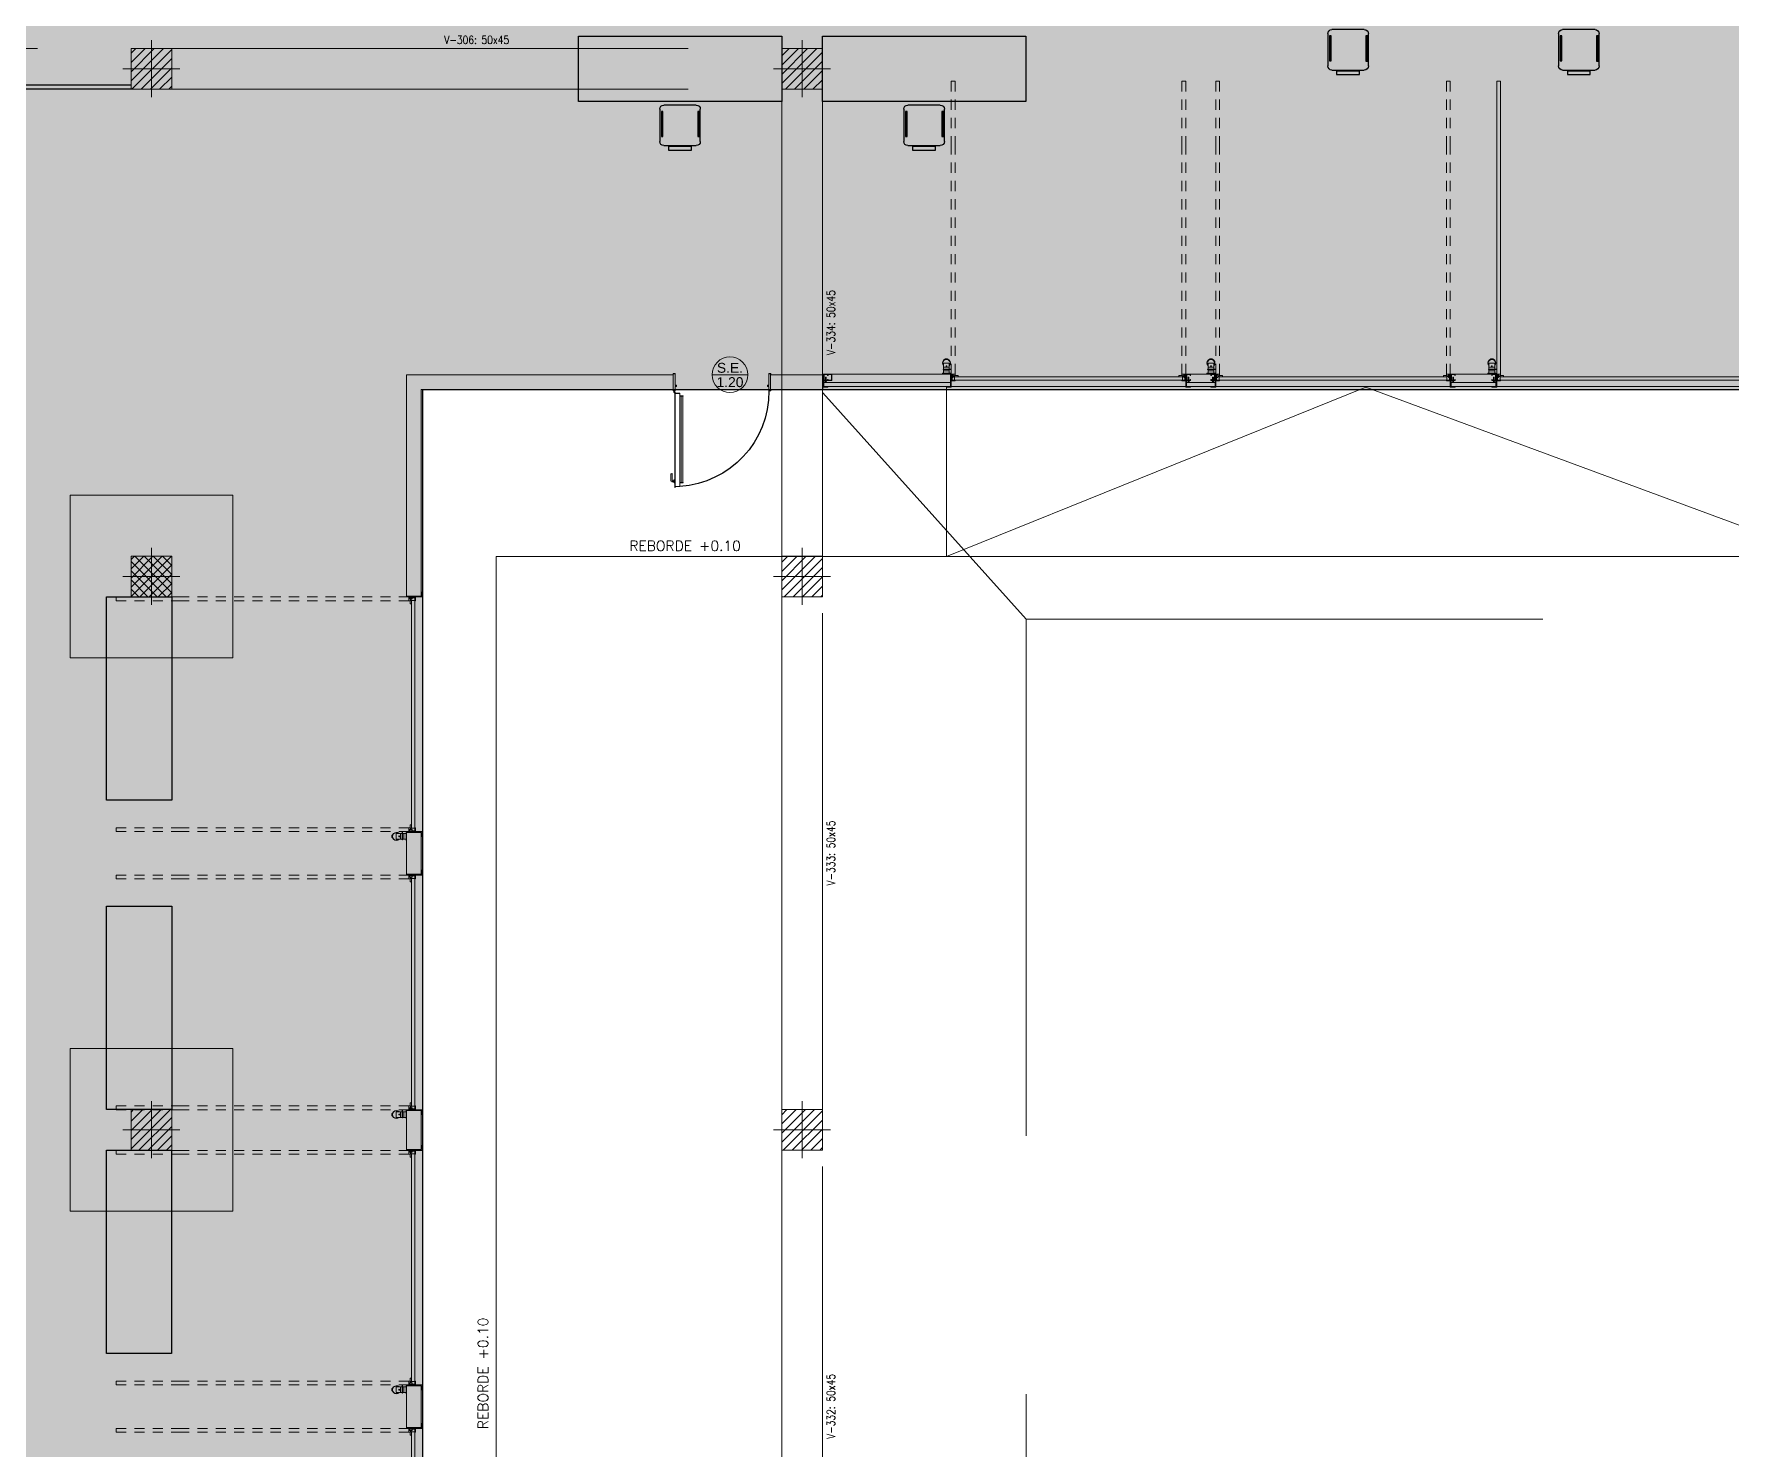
# Model space of a CAD drawing. Header units: millimetres. Extents: x 14 to 290, y 66 to 213.
# Drawn here: x 84.61 to 105.48, y 154.24 to 171.63 of the extents above; entities that cross this region are included whole.
import ezdxf
from ezdxf.enums import TextEntityAlignment as Align

# ---------------------------------------------------------------- set-up
doc = ezdxf.new("R2010")
doc.units = ezdxf.units.MM
for name, pattern in [('HIDDEN', [9.525, 6.35, -3.175]), ('IRI-OCASA-Layout R 9$0$HIDDEN', [0.375, 0.25, -0.125]), ('OCASA_TODAS_r08$0$HIDDEN', [0.375, 0.25, -0.125])]:
    doc.linetypes.add(name, pattern=pattern)
doc.layers.add('IRI-OCASA-Layout R 9$0$OCA_Mobiliario', color=252, linetype='Continuous')
doc.layers.add('IRI-OCASA-Layout R 9$0$OCA_Rejas', color=252, linetype='IRI-OCASA-Layout R 9$0$HIDDEN')
for name, color, linetype, lineweight in [('OCASA_TODAS_r08$0$CARP-BARRIDO', 252, 'Continuous', 15), ('OCASA_TODAS_r08$0$CARP-HERRAJES', 252, 'Continuous', 15), ('OCASA_TODAS_r08$0$CARP-HOJA', 252, 'Continuous', 20), ('OCASA_TODAS_r08$0$CARP-MARCO', 252, 'Continuous', 20), ('OCASA_TODAS_r08$0$CARPINTERIA', 252, 'Continuous', 15), ('OCASA_TODAS_r08$0$CERRAMIENTO CHAPA', 252, 'Continuous', 20), ('OCASA_TODAS_r08$0$CGC COLUMNAS', 252, 'Continuous', 20), ('OCASA_TODAS_r08$0$CGC COLUMNAS EJES', 252, 'Continuous', 20), ('OCASA_TODAS_r08$0$CGC COLUMNAS HATCH', 252, 'Continuous', 20), ('OCASA_TODAS_r08$0$CGC VIGAS', 252, 'HIDDEN', 15), ('OCASA_TODAS_r08$0$CGC VIGAS REF', 252, 'Continuous', 15), ('OCASA_TODAS_r08$0$LINEA_DE_PROYECCION', 252, 'HIDDEN', 15), ('OCASA_TODAS_r08$0$MURO BLOQUE CEMENTO 12', 252, 'Continuous', 20), ('OCASA_TODAS_r08$0$MURO BLOQUE CEMENTO 18', 252, 'Continuous', 20), ('OCASA_TODAS_r08$0$PERFILES 80 X 50', 252, 'Continuous', 20), ('OCASA_TODAS_r08$0$VEREDA', 251, 'Continuous', 15)]:
    doc.layers.add(name, color=color, linetype=linetype, lineweight=lineweight)
doc.styles.add('OCASA_TODAS_r08$0$009-ECH-NUCLEOS-PB$0$ARIAL50', font='arial.ttf', dxfattribs={"height": 0.12})
doc.styles.add('OCASA_TODAS_r08$0$CYPETXT', font='romans__.ttf', dxfattribs={"height": 0.2})
doc.styles.add('OCASA_TODAS_r08$0$referencias', font='romans.shx', dxfattribs={"height": 0.18})

# ---------------------------------------------------------------- blocks, each defined once
blk = doc.blocks.new('OCASA_TODAS_r08$0$EJES_DE_LA_COLUMNA')
at = {"layer": 'OCASA_TODAS_r08$0$CGC COLUMNAS EJES'}
for p, q in [((0, -0.5), (0, 0.5)), ((-0.5, 0), (0.5, 0))]:
    blk.add_line(p, q, dxfattribs=at)
blk = doc.blocks.new('OCASA_TODAS_r08$0$Estructura PB para Arquitectura')
at = {"layer": 'OCASA_TODAS_r08$0$CGC COLUMNAS'}
for points in [[(1164.008264, 397.851474), (1164.508264, 397.851474), (1164.508264, 398.351474), (1164.008264, 398.351474), (1164.008264, 397.851474)], [(1164.008264, 397.851474), (1164.508264, 397.851474), (1164.508264, 398.351474), (1164.008264, 398.351474), (1164.008264, 397.851474)], [(1172.008264, 397.851474), (1172.508264, 397.851474), (1172.508264, 398.351474), (1172.008264, 398.351474), (1172.008264, 397.851474)], [(1172.008264, 397.851474), (1172.508264, 397.851474), (1172.508264, 398.351474), (1172.008264, 398.351474), (1172.008264, 397.851474)], [(1164.008231, 391.612974), (1164.508231, 391.612974), (1164.508231, 392.112974), (1164.008231, 392.112974), (1164.008231, 391.612974)], [(1172.008231, 391.612974), (1172.508231, 391.612974), (1172.508231, 392.112974), (1172.008231, 392.112974), (1172.008231, 391.612974)], [(1172.008231, 391.612974), (1172.508231, 391.612974), (1172.508231, 392.112974), (1172.008231, 392.112974), (1172.008231, 391.612974)], [(1164.008194, 384.812974), (1164.508194, 384.812974), (1164.508194, 385.312974), (1164.008194, 385.312974), (1164.008194, 384.812974)], [(1164.008194, 384.812974), (1164.508194, 384.812974), (1164.508194, 385.312974), (1164.008194, 385.312974), (1164.008194, 384.812974)], [(1172.008194, 384.812974), (1172.508194, 384.812974), (1172.508194, 385.312974), (1172.008194, 385.312974), (1172.008194, 384.812974)], [(1172.008194, 384.812974), (1172.508194, 384.812974), (1172.508194, 385.312974), (1172.008194, 385.312974), (1172.008194, 384.812974)]]:
    blk.add_lwpolyline(points, close=True, dxfattribs=at)
at = {"layer": 'OCASA_TODAS_r08$0$CGC COLUMNAS HATCH'}
for p, q in [((1164.008264, 397.952815, -0.000029), (1164.406922, 398.351474, -0.000029)), ((1164.008264, 398.065953, -0.000029), (1164.293785, 398.351474, -0.000029)), ((1164.008264, 398.292227, -0.000029), (1164.067511, 398.351474, -0.000029)), ((1164.008264, 398.17909, -0.000029), (1164.180648, 398.351474, -0.000029)), ((1164.02006, 397.851474, -0.000029), (1164.508264, 398.339678, -0.000029)), ((1172.008264, 397.920082, -0.000029), (1172.439655, 398.351474, -0.000029)), ((1172.008264, 398.146357, -0.000029), (1172.213381, 398.351474, -0.000029)), ((1172.008264, 398.259494, -0.000029), (1172.100244, 398.351474, -0.000029)), ((1172.008264, 398.033219, -0.000029), (1172.326518, 398.351474, -0.000029)), ((1164.133197, 397.851474, -0.000029), (1164.508264, 398.226541, -0.000029)), ((1164.246334, 397.851474, -0.000029), (1164.508264, 398.113404, -0.000029)), ((1172.052793, 397.851474, -0.000029), (1172.508264, 398.306945, -0.000029)), ((1172.16593, 397.851474, -0.000029), (1172.508264, 398.193808, -0.000029)), ((1164.359471, 397.851474, -0.000029), (1164.508264, 398.000267, -0.000029)), ((1172.279067, 397.851474, -0.000029), (1172.508264, 398.080671, -0.000029)), ((1172.392204, 397.851474, -0.000029), (1172.508264, 397.967534, -0.000029)), ((1164.472608, 397.851474, -0.000029), (1164.508264, 397.88713, -0.000029)), ((1172.505341, 397.851474, -0.000029), (1172.508264, 397.854397, -0.000029)), ((1164.00823, 391.617105, -0.000029), (1164.504099, 392.112974, -0.000029)), ((1164.00823, 391.84338, -0.000029), (1164.277825, 392.112974, -0.000029)), ((1164.00823, 392.069654, -0.000029), (1164.051551, 392.112974, -0.000029)), ((1164.00823, 391.956517, -0.000029), (1164.164688, 392.112974, -0.000029)), ((1164.00823, 391.730242, -0.000029), (1164.390962, 392.112974, -0.000029)), ((1164.50823, 391.659756, -0.000029), (1164.055012, 392.112974, -0.000029)), ((1164.50823, 391.772894, -0.000029), (1164.168149, 392.112974, -0.000029)), ((1164.50823, 391.886031, -0.000029), (1164.281286, 392.112974, -0.000029)), ((1164.50823, 391.999168, -0.000029), (1164.394424, 392.112974, -0.000029)), ((1164.50823, 392.112305, -0.000029), (1164.507561, 392.112974, -0.000029)), ((1172.00823, 391.697509, -0.000029), (1172.423695, 392.112974, -0.000029)), ((1172.00823, 391.923784, -0.000029), (1172.197421, 392.112974, -0.000029)), ((1172.00823, 392.036921, -0.000029), (1172.084284, 392.112974, -0.000029)), ((1172.00823, 391.810647, -0.000029), (1172.310558, 392.112974, -0.000029)), ((1172.036832, 391.612974, -0.000029), (1172.50823, 392.084372, -0.000029)), ((1164.441875, 391.612974, -0.000029), (1164.00823, 392.046619, -0.000029)), ((1164.328738, 391.612974, -0.000029), (1164.00823, 391.933482, -0.000029)), ((1164.117236, 391.612974, -0.000029), (1164.50823, 392.003968, -0.000029)), ((1164.230373, 391.612974, -0.000029), (1164.50823, 391.890831, -0.000029)), ((1172.149969, 391.612974, -0.000029), (1172.50823, 391.971235, -0.000029)), ((1172.263106, 391.612974, -0.000029), (1172.50823, 391.858098, -0.000029)), ((1164.215601, 391.612974, -0.000029), (1164.00823, 391.820345, -0.000029)), ((1164.102464, 391.612974, -0.000029), (1164.00823, 391.707208, -0.000029)), ((1164.34351, 391.612974, -0.000029), (1164.50823, 391.777694, -0.000029)), ((1164.456648, 391.612974, -0.000029), (1164.50823, 391.664557, -0.000029)), ((1172.376244, 391.612974, -0.000029), (1172.50823, 391.744961, -0.000029)), ((1172.489381, 391.612974, -0.000029), (1172.50823, 391.631824, -0.000029)), ((1164.008194, 384.828844, -0.000029), (1164.492324, 385.312974, -0.000029)), ((1164.008194, 385.055118, -0.000029), (1164.26605, 385.312974, -0.000029)), ((1164.008194, 385.281392, -0.000029), (1164.039776, 385.312974, -0.000029)), ((1164.008194, 385.168255, -0.000029), (1164.152913, 385.312974, -0.000029)), ((1164.008194, 384.941981, -0.000029), (1164.379187, 385.312974, -0.000029)), ((1164.105461, 384.812974, -0.000029), (1164.508194, 385.215707, -0.000029)), ((1172.008194, 384.909248, -0.000029), (1172.41192, 385.312974, -0.000029)), ((1172.008194, 385.135522, -0.000029), (1172.185646, 385.312974, -0.000029)), ((1172.008194, 385.248659, -0.000029), (1172.072509, 385.312974, -0.000029)), ((1172.008194, 385.022385, -0.000029), (1172.298783, 385.312974, -0.000029)), ((1172.025057, 384.812974, -0.000029), (1172.508194, 385.296111, -0.000029)), ((1172.138194, 384.812974, -0.000029), (1172.508194, 385.182974, -0.000029)), ((1164.218598, 384.812974, -0.000029), (1164.508194, 385.10257, -0.000029)), ((1164.331736, 384.812974, -0.000029), (1164.508194, 384.989433, -0.000029)), ((1172.251332, 384.812974, -0.000029), (1172.508194, 385.069837, -0.000029)), ((1164.444873, 384.812974, -0.000029), (1164.508194, 384.876296, -0.000029)), ((1172.364469, 384.812974, -0.000029), (1172.508194, 384.9567, -0.000029)), ((1172.477606, 384.812974, -0.000029), (1172.508194, 384.843562, -0.000029))]:
    blk.add_line(p, q, dxfattribs=at)
at = {"layer": 'OCASA_TODAS_r08$0$CGC VIGAS', "lineweight": 9}
for p, q in [((1156.508264, 398.351474, -0.000029), (1164.008264, 398.351474, -0.000029)), ((1164.508264, 398.351474, -0.000029), (1172.008264, 398.351474, -0.000029)), ((1156.508264, 397.851474, -0.000029), (1164.008264, 397.851474, -0.000029)), ((1164.508264, 397.851474, -0.000029), (1172.008268, 397.851474, -0.000029)), ((1172.008372, 392.112974, -0.000029), (1172.008268, 397.851474, -0.000029)), ((1172.508377, 391.862983, -0.000029), (1172.508268, 397.851474, -0.000029)), ((1163.258231, 392.862974, -0.000029), (1165.258231, 392.862974, -0.000029)), ((1163.258231, 390.862974, -0.000029), (1163.258231, 392.862974, -0.000029)), ((1172.5085, 385.062983, -0.000029), (1172.508377, 391.862983, -0.000029)), ((1172.008495, 385.312974, -0.000029), (1172.008381, 391.612974, -0.000029)), ((1163.258194, 386.062974, -0.000029), (1165.258194, 386.062974, -0.000029)), ((1163.258194, 384.062974, -0.000029), (1163.258194, 386.062974, -0.000029)), ((1172.508623, 378.262983, -0.000029), (1172.5085, 385.062983, -0.000029)), ((1172.008618, 378.512974, -0.000029), (1172.008504, 384.812974, -0.000029))]:
    blk.add_line(p, q, dxfattribs=at)
for points in [[(1163.258231, 390.862974), (1165.258231, 390.862974), (1165.258231, 392.862974)], [(1163.258194, 384.062974), (1165.258194, 384.062974), (1165.258194, 386.062974)]]:
    blk.add_lwpolyline(points, dxfattribs=at)
at = {"layer": 'OCASA_TODAS_r08$0$CGC COLUMNAS EJES', "xscale": 0.7, "yscale": 0.7}
for p in [(1164.258264, 398.101474, -0.000029), (1172.258264, 398.101474, -0.000029), (1164.258231, 391.862974, -0.000029), (1172.258231, 391.862974, -0.000029), (1164.258194, 385.062974, -0.000029), (1172.258194, 385.062974, -0.000029)]:
    blk.add_blockref('OCASA_TODAS_r08$0$EJES_DE_LA_COLUMNA', p, dxfattribs=at)
at = {"layer": 'OCASA_TODAS_r08$0$CGC VIGAS REF', "style": 'OCASA_TODAS_r08$0$CYPETXT', "width": 0.821201}
blk.add_text('V-306: 50x45', height=0.1, dxfattribs=at).set_placement((1168.258264, 398.456474, -0.000029), align=Align.MIDDLE_CENTER)
for s, p in [('V-334: 50x45', (1172.61332, 394.982231, -0.000029)), ('V-333: 50x45', (1172.613438, 388.462981, -0.000029)), ('V-332: 50x45', (1172.613561, 381.662981, -0.000029))]:
    blk.add_text(s, height=0.1, rotation=90.001749, dxfattribs=at).set_placement(p, align=Align.MIDDLE_CENTER)
blk = doc.blocks.new('OCASA_TODAS_r08$0$porton_2')
at = {"linetype": 'OCASA_TODAS_r08$0$HIDDEN', "ltscale": 0.5}
for points in [[(0.056754, 0.150882), (0.056754, 2.950882), (0.056754, 3.750882), (0.01, 3.750882)], [(0.01, 0.150882), (0.01, 2.950882), (0.01, 3.750882), (0.056754, 3.750882)], [(2.8455, 0.150882), (2.8455, 2.950882), (2.8455, 3.750882), (2.892254, 3.750882)], [(2.892254, 0.150882), (2.892254, 2.950882), (2.892254, 3.750882), (2.8455, 3.750882)], [(0.056754, 0.135898), (0.056754, 0.150882), (0.03, 0.150882)], [(2.8455, 0.135898), (2.8455, 0.150882), (2.872254, 0.150882)]]:
    blk.add_lwpolyline(points, dxfattribs=at)
at = {"elevation": 0.000004}
blk.add_lwpolyline([(-0.090267, 0.213787), (0.001528, 0.213787), (0.001528, 0.209781), (-0.090267, 0.209781)], close=True, dxfattribs=at)
for points in [[(-0.049941, 0.287165), (-0.08537, 0.287165), (-0.08537, 0.213787)], [(-0.08537, 0.209781), (-0.08537, 0.163862)], [(-0.049941, 0.287165), (-0.014511, 0.287165), (-0.014511, 0.213787)], [(-0.014511, 0.209781), (-0.014511, 0.163862)], [(0, 0.16003), (-0.1, 0.16003), (-0.1, 0.163862), (0.000118, 0.163862), (0.000118, 0.16003)], [(0.01, 0.150882), (0.01, 0.068575), (0.056754, 0.068575)], [(0.02, 0.150882), (0.01, 0.150882)], [(0.02, 0.150882), (0.03, 0.150882), (0.03, 0.143446), (0.02, 0.143446)], [(0.02, 0.143104), (0.02, 0.078575), (0.056754, 0.078575)], [(0.051127, 0.132236), (0.03303, 0.132236)], [(0.051127, 0.122236), (0.03303, 0.122236)], [(0.051127, 0.118575), (0.051127, 0.135898), (0.093909, 0.135898), (0.093909, 0.118575)], [(0.051127, 0.118575), (2.851127, 0.118575), (2.851127, 0.078575), (0.051127, 0.078575), (0.051127, 0.118575)], [(0.056754, 0.068575), (0.056754, 0.078575)], [(2.851127, 0.118575), (2.851127, 0.135898), (2.808345, 0.135898), (2.808345, 0.118575)], [(2.851127, 0.118575), (2.851127, 0.135898), (2.808345, 0.135898), (2.808345, 0.118575)], [(2.892254, 0.150882), (2.892254, 0.068575), (2.8455, 0.068575)], [(2.892254, 0.150882), (2.892254, 0.068575), (2.8455, 0.068575)], [(2.882254, 0.143104), (2.882254, 0.078575), (2.8455, 0.078575)], [(2.882254, 0.143104), (2.882254, 0.078575), (2.8455, 0.078575)], [(2.8455, 0.068575), (2.8455, 0.078575)], [(2.8455, 0.068575), (2.8455, 0.078575)], [(2.851127, 0.132236), (2.869224, 0.132236)], [(2.851127, 0.132236), (2.869224, 0.132236)], [(2.851127, 0.122236), (2.869224, 0.122236)], [(2.851127, 0.122236), (2.869224, 0.122236)], [(2.882254, 0.150882), (2.872254, 0.150882), (2.872254, 0.143446), (2.882254, 0.143446)], [(2.882254, 0.150882), (2.872254, 0.150882), (2.872254, 0.143446), (2.882254, 0.143446)], [(2.882254, 0.150882), (2.892254, 0.150882)], [(2.882254, 0.150882), (2.892254, 0.150882)]]:
    blk.add_lwpolyline(points)
for points in [[(-0.08537, 0.287165), (-0.014511, 0.287165), (-0.014511, 0.235819), (-0.08537, 0.235819)], [(-0.08537, 0.163862), (-0.014511, 0.163862), (-0.014511, 0.192323), (-0.08537, 0.192323)], [(0.03303, 0.111369), (0.02, 0.111369), (0.02, 0.143104), (0.03303, 0.143104)], [(2.869224, 0.111369), (2.882254, 0.111369), (2.882254, 0.143104), (2.869224, 0.143104)], [(2.869224, 0.111369), (2.882254, 0.111369), (2.882254, 0.143104), (2.869224, 0.143104)]]:
    blk.add_lwpolyline(points, close=True)
blk.add_lwpolyline([(-0.064687, 0.334644), (-0.064687, 0.33949), (-0.036047, 0.33949), (-0.036047, 0.334901)], dxfattribs=at)
blk.add_circle((-0.049618, 0.249439, 0.000004), 0.005211)
for radius, start, end in [(0.049717, 315.449305, 224.550695), (0.044717, 322.40218, 217.59782)]:
    blk.add_arc((-0.049941, 0.287165), radius, start, end)
at = {"layer": 'OCASA_TODAS_r08$0$PERFILES 80 X 50'}
for points in [[(-0.05, 0), (-0.05, -0.01), (0.01, -0.01), (0.01, 0.150882), (0, 0.150882), (0, 0), (-0.05, 0)], [(2.952254, 0), (2.952254, -0.01), (2.892254, -0.01), (2.892254, 0.150882), (2.902254, 0.150882), (2.902254, 0), (2.952254, 0)]]:
    blk.add_lwpolyline(points, dxfattribs=at)
blk = doc.blocks.new('OCASA_TODAS_r08$0$porton 2 18_06_2014')
at = {"linetype": 'OCASA_TODAS_r08$0$HIDDEN', "ltscale": 0.5}
for points in [[(38.753875, 23.573316), (38.753875, 26.373316), (38.753875, 27.173316), (38.707121, 27.173316)], [(38.707121, 23.573316), (38.707121, 26.373316), (38.707121, 27.173316), (38.753875, 27.173316)], [(41.542621, 23.573316), (41.542621, 26.373316), (41.542621, 27.173316), (41.589375, 27.173316)], [(41.589375, 23.573316), (41.589375, 26.373316), (41.589375, 27.173316), (41.542621, 27.173316)], [(38.753875, 23.558332), (38.753875, 23.573316), (38.727121, 23.573316)], [(41.542621, 23.558332), (41.542621, 23.573316), (41.569375, 23.573316)]]:
    blk.add_lwpolyline(points, dxfattribs=at)
for points in [[(38.697003, 23.602433), (38.597003, 23.602433), (38.597003, 23.606266), (38.697121, 23.606266), (38.697121, 23.602433)], [(38.647062, 23.729569), (38.611632, 23.729569), (38.611632, 23.65619)], [(38.611632, 23.652185), (38.611632, 23.606266)], [(38.647062, 23.729569), (38.682492, 23.729569), (38.682492, 23.65619)], [(38.682492, 23.652185), (38.682492, 23.606266)], [(38.707121, 23.573316), (38.707121, 23.491008), (38.753875, 23.491008)], [(38.717121, 23.573316), (38.707121, 23.573316)], [(38.717121, 23.573316), (38.727121, 23.573316), (38.727121, 23.56588), (38.717121, 23.56588)], [(38.717121, 23.565538), (38.717121, 23.501008), (38.753875, 23.501008)], [(38.748248, 23.55467), (38.730151, 23.55467)], [(38.748248, 23.54467), (38.730151, 23.54467)], [(38.748248, 23.541008), (38.748248, 23.558332), (38.79103, 23.558332), (38.79103, 23.541008)], [(38.748248, 23.541008), (41.548248, 23.541008), (41.548248, 23.501008), (38.748248, 23.501008), (38.748248, 23.541008)], [(38.753875, 23.491008), (38.753875, 23.501008)], [(41.548248, 23.541008), (41.548248, 23.558332), (41.505467, 23.558332), (41.505467, 23.541008)], [(41.548248, 23.541008), (41.548248, 23.558332), (41.505467, 23.558332), (41.505467, 23.541008)], [(41.589375, 23.573316), (41.589375, 23.491008), (41.542621, 23.491008)], [(41.589375, 23.573316), (41.589375, 23.491008), (41.542621, 23.491008)], [(41.579375, 23.565538), (41.579375, 23.501008), (41.542621, 23.501008)], [(41.579375, 23.565538), (41.579375, 23.501008), (41.542621, 23.501008)], [(41.542621, 23.491008), (41.542621, 23.501008)], [(41.542621, 23.491008), (41.542621, 23.501008)], [(41.548248, 23.55467), (41.566345, 23.55467)], [(41.548248, 23.55467), (41.566345, 23.55467)], [(41.548248, 23.54467), (41.566345, 23.54467)], [(41.548248, 23.54467), (41.566345, 23.54467)], [(41.579375, 23.573316), (41.569375, 23.573316), (41.569375, 23.56588), (41.579375, 23.56588)], [(41.579375, 23.573316), (41.569375, 23.573316), (41.569375, 23.56588), (41.579375, 23.56588)], [(41.579375, 23.573316), (41.589375, 23.573316)], [(41.579375, 23.573316), (41.589375, 23.573316)]]:
    blk.add_lwpolyline(points)
at = {"elevation": 0.000004}
blk.add_lwpolyline([(38.606736, 23.65619), (38.698531, 23.65619), (38.698531, 23.652185), (38.606736, 23.652185)], close=True, dxfattribs=at)
for points in [[(38.611632, 23.729569), (38.682492, 23.729569), (38.682492, 23.678223), (38.611632, 23.678223)], [(38.611632, 23.606266), (38.682492, 23.606266), (38.682492, 23.634726), (38.611632, 23.634726)], [(38.730151, 23.533802), (38.717121, 23.533802), (38.717121, 23.565538), (38.730151, 23.565538)], [(41.566345, 23.533802), (41.579375, 23.533802), (41.579375, 23.565538), (41.566345, 23.565538)], [(41.566345, 23.533802), (41.579375, 23.533802), (41.579375, 23.565538), (41.566345, 23.565538)]]:
    blk.add_lwpolyline(points, close=True)
blk.add_lwpolyline([(38.632316, 23.777048), (38.632316, 23.781893), (38.660956, 23.781893), (38.660956, 23.777304)], dxfattribs=at)
blk.add_circle((38.647385, 23.691843, 0.000004), 0.005211)
for radius, start, end in [(0.049717, 315.449305, 224.550695), (0.044717, 322.40218, 217.59782)]:
    blk.add_arc((38.647062, 23.729569), radius, start, end)
at = {"layer": 'OCASA_TODAS_r08$0$PERFILES 80 X 50'}
for points in [[(38.647121, 23.422433), (38.647121, 23.412433), (38.707121, 23.412433), (38.707121, 23.602433), (38.697121, 23.602433), (38.697121, 23.422433), (38.647121, 23.422433)], [(41.649375, 23.422433), (41.649375, 23.412433), (41.589375, 23.412433), (41.589375, 23.602433), (41.599375, 23.602433), (41.599375, 23.422433), (41.649375, 23.422433)]]:
    blk.add_lwpolyline(points, dxfattribs=at)
blk = doc.blocks.new('*U29')
blk.add_line((0, 0), (0, 0))
blk.add_line((0, 0), (0, 0))
blk.add_line((0, 0), (0, 0))
blk.add_lwpolyline([(-0.22, 0, 1), (0.22, 0, 1), (-0.22, 0, 1)], format="xyb")
blk.add_lwpolyline([(-0.22, 0), (0.22, 0)])
at = {"style": 'OCASA_TODAS_r08$0$009-ECH-NUCLEOS-PB$0$ARIAL50'}
for tag, p in [('CARPINTERIA', (0, 0.024738)), ('MEDIDA', (0, -0.15198))]:
    blk.add_attdef(tag, text='', height=0.12168, dxfattribs=at).set_placement(p, align=Align.CENTER)
blk = doc.blocks.new('OCASA_TODAS_r08$0$SE 18')
at = {"layer": 'OCASA_TODAS_r08$0$CARP-BARRIDO', "lineweight": -3}
blk.add_arc((-34.41539, -19.636195), 1.16501, 179.476971, 266.48031, dxfattribs=at)
at = {"layer": 'OCASA_TODAS_r08$0$CARP-HERRAJES'}
for p, q in [((-34.486912, -19.685538), (-34.527067, -19.685538)), ((-34.527067, -19.690098), (-34.486912, -19.690098)), ((-34.525375, -19.690098), (-34.525375, -20.748793)), ((-34.505688, -20.748793), (-34.505688, -19.690098)), ((-34.391912, -20.723073), (-34.391912, -20.643073)), ((-34.388912, -20.640073), (-34.387912, -20.640073)), ((-34.377912, -20.732073), (-34.377912, -20.650073)), ((-34.486912, -20.748793), (-34.527067, -20.748793)), ((-34.527067, -20.753354), (-34.486912, -20.753354)), ((-34.417912, -20.717998), (-34.426912, -20.717998)), ((-34.426912, -20.752998), (-34.417912, -20.752998)), ((-34.414912, -20.749998), (-34.414912, -20.720998)), ((-34.414912, -20.728073), (-34.396912, -20.728073)), ((-34.414912, -20.742073), (-34.387912, -20.742073))]:
    blk.add_line(p, q, dxfattribs=at)
for centre, radius, start, end in [((-34.527067, -19.687818), 0.00228, 90, 270), ((-34.388912, -20.643073), 0.003, 90, 180), ((-34.387912, -20.650073), 0.01, 0, 90), ((-34.527067, -20.751073), 0.00228, 90, 270), ((-34.417912, -20.720998), 0.003, 0, 90), ((-34.417912, -20.749998), 0.003, 270, 0), ((-34.396912, -20.723073), 0.005, 270, 0), ((-34.387912, -20.732073), 0.01, 270, 0)]:
    blk.add_arc(centre, radius, start, end, dxfattribs=at)
at = {"layer": 'OCASA_TODAS_r08$0$CARP-HOJA'}
for p, q in [((-34.486912, -20.799008), (-34.486912, -19.654008)), ((-34.486912, -19.654008), (-34.431912, -19.654008)), ((-34.485712, -19.812314), (-34.485712, -19.655208)), ((-34.485712, -19.655208), (-34.430712, -19.655208)), ((-34.485712, -20.797808), (-34.485712, -19.812314)), ((-34.431912, -19.654008), (-34.431912, -19.641508)), ((-34.430712, -19.641508), (-34.430712, -19.655208)), ((-34.428112, -19.797314), (-34.428112, -19.641508)), ((-34.428112, -20.811508), (-34.428112, -19.797314)), ((-34.426912, -20.811508), (-34.426912, -19.641508)), ((-34.431912, -20.799008), (-34.486912, -20.799008)), ((-34.430712, -20.797808), (-34.485712, -20.797808)), ((-34.431912, -20.799008), (-34.431912, -20.811508)), ((-34.430712, -20.797808), (-34.430712, -20.811508))]:
    blk.add_line(p, q, dxfattribs=at)
for centre, radius, start, end in [((-34.429412, -19.641508), 0.0025, 0, 180), ((-34.429412, -19.641508), 0.0013, 0, 180), ((-34.429412, -20.811508), 0.0025, 180, 0), ((-34.429412, -20.811508), 0.0013, 180, 0)]:
    blk.add_arc(centre, radius, start, end, dxfattribs=at)
at = {"layer": 'OCASA_TODAS_r08$0$CARP-MARCO'}
for p, q in [((-35.580351, -19.41236), (-35.605351, -19.41236)), ((-35.605351, -19.41236), (-35.605351, -19.42736)), ((-35.605351, -19.41236), (-35.605351, -19.42896)), ((-35.603751, -19.42896), (-35.605351, -19.42896)), ((-35.605351, -19.62556), (-35.605351, -19.60896)), ((-35.603751, -19.60896), (-35.605351, -19.60896)), ((-35.605351, -19.62556), (-35.605351, -19.61056)), ((-35.581951, -19.41396), (-35.603751, -19.41396)), ((-35.603751, -19.41396), (-35.603751, -19.42736)), ((-35.603751, -19.41396), (-35.603751, -19.42896)), ((-35.603751, -19.62396), (-35.603751, -19.60896)), ((-35.603751, -19.62396), (-35.603751, -19.61056)), ((-35.581951, -19.55716), (-35.581951, -19.41396)), ((-35.566951, -19.55716), (-35.581951, -19.55716)), ((-35.581951, -19.62396), (-35.581951, -19.56896)), ((-35.581951, -19.56896), (-35.566951, -19.56896)), ((-35.580351, -19.55556), (-35.580351, -19.41236)), ((-35.565351, -19.55556), (-35.580351, -19.55556)), ((-35.580351, -19.62556), (-35.580351, -19.57056)), ((-35.580351, -19.57056), (-35.565351, -19.57056)), ((-35.566951, -19.56896), (-35.566951, -19.55716)), ((-35.565351, -19.57056), (-35.565351, -19.55556)), ((-34.445351, -19.57056), (-34.445351, -19.55556)), ((-34.445351, -19.55556), (-34.430351, -19.55556)), ((-34.430351, -19.57056), (-34.445351, -19.57056)), ((-34.443751, -19.56896), (-34.443751, -19.55716)), ((-34.443751, -19.55716), (-34.428751, -19.55716)), ((-34.428751, -19.56896), (-34.443751, -19.56896)), ((-34.430351, -19.55556), (-34.430351, -19.41236)), ((-34.430351, -19.41236), (-34.405351, -19.41236)), ((-34.430351, -19.62556), (-34.430351, -19.57056)), ((-34.428751, -19.55716), (-34.428751, -19.41396)), ((-34.428751, -19.41396), (-34.406951, -19.41396)), ((-34.428751, -19.62396), (-34.428751, -19.56896)), ((-34.406951, -19.41396), (-34.406951, -19.42736)), ((-34.406951, -19.41396), (-34.406951, -19.42896)), ((-34.406951, -19.42896), (-34.405351, -19.42896)), ((-34.406951, -19.62396), (-34.406951, -19.60896)), ((-34.406951, -19.60896), (-34.405351, -19.60896)), ((-34.406951, -19.62396), (-34.406951, -19.61056)), ((-34.405351, -19.41236), (-34.405351, -19.42736)), ((-34.405351, -19.41236), (-34.405351, -19.42896)), ((-34.405351, -19.62556), (-34.405351, -19.60896)), ((-34.405351, -19.62556), (-34.405351, -19.61056)), ((-35.605351, -19.62556), (-35.580351, -19.62556)), ((-35.603751, -19.62396), (-35.581951, -19.62396)), ((-34.405351, -19.62556), (-34.430351, -19.62556)), ((-34.406951, -19.62396), (-34.428751, -19.62396)), ((-34.417071, -19.643831), (-34.426912, -19.652463)), ((-34.420656, -19.644065), (-34.426912, -19.649632)), ((-34.415351, -19.632235), (-34.415351, -19.62556)), ((-34.415351, -19.633663), (-34.415351, -19.62556)), ((-34.413351, -19.637069), (-34.413351, -19.62556))]:
    blk.add_line(p, q, dxfattribs=at)
blk.add_circle((-34.419237, -19.638235), 0.006, dxfattribs=at)
blk = doc.blocks.new('IRI-OCASA-Layout R 9$0$OCA_mesa de trabajo')
at = {"color": 253}
blk.add_lwpolyline([(0, 2.5), (0.8, 2.5), (0.8, 0), (0, 0)], close=True, dxfattribs=at)
blk = doc.blocks.new('IRI-OCASA-Layout R 9$0$OCA_SILLA')
at = {"linetype": 'Continuous'}
for p, q in [((0.0549, 0.05), (0.0549, 0.4483)), ((0.1049, 0.4983), (0.5023, 0.4983)), ((0.5523, 0.4483), (0.5523, 0.05)), ((0.5023, 0), (0.1049, 0))]:
    blk.add_line(p, q, dxfattribs=at)
for points in [[(0.1654, 0.4663), (0.1654, 0.4876), (0.4749, 0.4876), (0.4749, 0.4663)], [(0, 0.1087), (0, 0.3889), (0.0427, 0.3889), (0.0427, 0.1087)], [(0.1681, 0.0207), (0.1681, 0.0394), (0.4749, 0.0394), (0.4749, 0.0207)]]:
    blk.add_lwpolyline(points, close=True, dxfattribs=at)
for centre, start, end in [((0.1049, 0.4483), 90, 180), ((0.5023, 0.4483), 0, 90), ((0.1049, 0.05), 180, 270), ((0.5023, 0.05), 270, 0)]:
    blk.add_arc(centre, 0.05, start, end, dxfattribs=at)

msp = doc.modelspace()

# ---------------------------------------------------------------- hatches: boundary and pattern name
at = {"true_color": 0xff38ff}
h = msp.add_hatch(color=6, dxfattribs=at)
h.dxf.hatch_style = 1
h.paths.add_polyline_path([(32.979, 168.621), (32.979, 163.898), (30.428, 163.898), (30.328, 163.898), (30.417, 149.692), (31.572, 149.692), (31.572, 149.692), (31.583, 144.001), (82.186, 144.001), (82.186, 148.079), (89.394, 148.091), (89.394, 167.26), (133.706, 167.26), (133.706, 176.182), (78.008, 176.182), (78.008, 171.449), (62.058, 171.472), (62.058, 168.253), (53.928, 168.253), (53.928, 171.452), (48.355, 171.452), (48.355, 169.7), (46.328, 169.7), (46.328, 168.621)])

# ---------------------------------------------------------------- linework, layer by layer
at = {"layer": 'Defpoints', "color": 6}
msp.add_lwpolyline([(32.979, 168.621), (32.979, 163.898), (30.428, 163.898), (30.328, 163.898), (30.417, 149.692), (31.572, 149.692), (31.572, 149.692), (31.583, 144.001), (82.186, 144.001), (82.186, 148.079), (89.394, 148.091), (89.394, 167.26), (133.706, 167.26)], dxfattribs=at)
at = {"layer": 'IRI-OCASA-Layout R 9$0$OCA_Rejas', "ltscale": 8, "elevation": 0}
for points in [[(85.808, 171.002), (81.908, 171.002)], [(85.808, 170.952), (81.908, 170.952)]]:
    msp.add_lwpolyline(points, dxfattribs=at)
at = {"layer": 'OCASA_TODAS_r08$0$CARPINTERIA'}
for p, q in [((95.893, 167.298), (98.775, 167.298)), ((102.599, 167.298), (106.081, 167.299))]:
    msp.add_line(p, q, dxfattribs=at)
for points in [[(102.645, 167.45), (102.645, 170.25), (102.645, 171.05), (102.599, 171.05)], [(102.599, 167.45), (102.599, 170.25), (102.599, 171.05), (102.645, 171.05)], [(102.539, 167.586), (102.503, 167.586), (102.503, 167.513)], [(102.524, 167.633), (102.524, 167.638), (102.553, 167.638), (102.553, 167.634)], [(102.539, 167.586), (102.574, 167.586), (102.574, 167.513)], [(102.589, 167.459), (102.489, 167.459), (102.489, 167.463), (102.589, 167.463), (102.589, 167.459)], [(102.503, 167.509), (102.503, 167.463)], [(102.574, 167.509), (102.574, 167.463)], [(102.599, 167.45), (102.599, 167.367), (102.645, 167.367)], [(102.609, 167.45), (102.599, 167.45)], [(102.609, 167.45), (102.619, 167.45), (102.619, 167.442), (102.609, 167.442)], [(102.609, 167.442), (102.609, 167.377), (102.645, 167.377)], [(102.645, 167.435), (102.645, 167.45), (102.619, 167.45)], [(102.64, 167.431), (102.622, 167.431)], [(102.64, 167.421), (102.622, 167.421)], [(102.64, 167.417), (102.64, 167.435), (102.683, 167.435), (102.683, 167.417)], [(102.64, 167.417), (106.04, 167.417), (106.04, 167.377), (102.64, 167.377), (102.64, 167.417)], [(102.645, 167.367), (102.645, 167.377)]]:
    msp.add_lwpolyline(points, dxfattribs=at)
for points in [[(102.503, 167.586), (102.574, 167.586), (102.574, 167.535), (102.503, 167.535)], [(102.498, 167.513), (102.59, 167.513), (102.59, 167.509), (102.498, 167.509)], [(102.503, 167.463), (102.574, 167.463), (102.574, 167.491), (102.503, 167.491)], [(102.622, 167.41), (102.609, 167.41), (102.609, 167.442), (102.622, 167.442)]]:
    msp.add_lwpolyline(points, close=True, dxfattribs=at)
msp.add_circle((102.539, 167.548), 0.00521, dxfattribs=at)
for radius, start, end in [(0.0497, 315.4493, 224.5507), (0.0447, 322.4022, 217.5978)]:
    msp.add_arc((102.539, 167.586), radius, start, end, dxfattribs=at)
at = {"layer": 'OCASA_TODAS_r08$0$CERRAMIENTO CHAPA'}
for p, q in [((98.785, 167.45), (99.135, 167.45)), ((98.785, 167.349), (99.135, 167.349)), ((102.038, 167.45), (102.589, 167.45)), ((102.038, 167.349), (102.589, 167.349)), ((95.883, 167.299), (94.325, 167.299)), ((98.785, 167.299), (99.135, 167.299)), ((102.038, 167.299), (102.589, 167.299))]:
    msp.add_line(p, q, dxfattribs=at)
msp.add_lwpolyline([(95.883, 167.349), (94.325, 167.349), (94.325, 167.45), (95.883, 167.45)], dxfattribs=at)
at = {"layer": 'OCASA_TODAS_r08$0$LINEA_DE_PROYECCION'}
for q in [(94.315, 167.22), (96.815, 144.3), (133.664, 164.439)]:
    msp.add_line((96.815, 164.44), q, dxfattribs=at)
at = {"layer": 'OCASA_TODAS_r08$0$MURO BLOQUE CEMENTO 12'}
for p, q in [((89.195, 161.819), (89.195, 161.303)), ((89.375, 161.819), (89.375, 161.303)), ((89.195, 158.401), (89.195, 157.921)), ((89.375, 158.401), (89.375, 157.921)), ((89.195, 155.019), (89.195, 154.503)), ((89.375, 155.019), (89.375, 154.503))]:
    msp.add_line(p, q, dxfattribs=at)
msp.add_lwpolyline([(92.475, 167.44), (89.195, 167.44), (89.195, 164.721), (89.375, 164.721), (89.375, 164.771), (89.375, 167.26), (92.475, 167.26)], close=True, dxfattribs=at)
msp.add_lwpolyline([(93.672, 167.44), (94.315, 167.44), (94.315, 167.26), (93.672, 167.26), (93.672, 167.44)], dxfattribs=at)
at = {"layer": 'OCASA_TODAS_r08$0$MURO BLOQUE CEMENTO 18'}
for p, q in [((89.375, 161.819), (89.195, 161.819)), ((89.375, 161.303), (89.195, 161.303)), ((89.375, 158.401), (89.195, 158.401)), ((89.375, 157.921), (89.195, 157.921)), ((89.375, 155.019), (89.195, 155.019)), ((89.375, 154.503), (89.195, 154.503))]:
    msp.add_line(p, q, dxfattribs=at)
at = {"layer": 'OCASA_TODAS_r08$0$PERFILES 80 X 50'}
for points in [[(94.375, 167.299), (94.375, 167.289), (94.315, 167.289), (94.315, 167.45), (94.325, 167.45), (94.325, 167.299), (94.375, 167.299)], [(94.37, 167.434), (94.375, 167.434), (94.375, 167.45), (94.325, 167.45), (94.325, 167.37), (94.375, 167.37), (94.375, 167.386), (94.37, 167.386), (94.37, 167.375), (94.33, 167.375), (94.33, 167.445), (94.37, 167.445), (94.37, 167.434)], [(94.37, 167.434), (94.375, 167.434), (94.375, 167.45), (94.325, 167.45), (94.325, 167.37), (94.375, 167.37), (94.375, 167.386), (94.37, 167.386), (94.37, 167.375), (94.33, 167.375), (94.33, 167.445), (94.37, 167.445), (94.37, 167.434)], [(94.38, 167.434), (94.375, 167.434), (94.375, 167.45), (94.425, 167.45), (94.425, 167.37), (94.375, 167.37), (94.375, 167.386), (94.38, 167.386), (94.38, 167.375), (94.42, 167.375), (94.42, 167.445), (94.38, 167.445), (94.38, 167.434)], [(94.38, 167.434), (94.375, 167.434), (94.375, 167.45), (94.425, 167.45), (94.425, 167.37), (94.375, 167.37), (94.375, 167.386), (94.38, 167.386), (94.38, 167.375), (94.42, 167.375), (94.42, 167.445), (94.38, 167.445), (94.38, 167.434)], [(98.83, 167.434), (98.835, 167.434), (98.835, 167.45), (98.785, 167.45), (98.785, 167.37), (98.835, 167.37), (98.835, 167.386), (98.83, 167.386), (98.83, 167.375), (98.79, 167.375), (98.79, 167.445), (98.83, 167.445), (98.83, 167.434)], [(98.83, 167.434), (98.835, 167.434), (98.835, 167.45), (98.785, 167.45), (98.785, 167.37), (98.835, 167.37), (98.835, 167.386), (98.83, 167.386), (98.83, 167.375), (98.79, 167.375), (98.79, 167.445), (98.83, 167.445), (98.83, 167.434)], [(99.09, 167.434), (99.085, 167.434), (99.085, 167.45), (99.135, 167.45), (99.135, 167.37), (99.085, 167.37), (99.085, 167.386), (99.09, 167.386), (99.09, 167.375), (99.13, 167.375), (99.13, 167.445), (99.09, 167.445), (99.09, 167.434)], [(99.09, 167.434), (99.085, 167.434), (99.085, 167.45), (99.135, 167.45), (99.135, 167.37), (99.085, 167.37), (99.085, 167.386), (99.09, 167.386), (99.09, 167.375), (99.13, 167.375), (99.13, 167.445), (99.09, 167.445), (99.09, 167.434)], [(102.083, 167.434), (102.088, 167.434), (102.088, 167.45), (102.038, 167.45), (102.038, 167.37), (102.088, 167.37), (102.088, 167.386), (102.083, 167.386), (102.083, 167.375), (102.043, 167.375), (102.043, 167.445), (102.083, 167.445), (102.083, 167.434)], [(102.083, 167.434), (102.088, 167.434), (102.088, 167.45), (102.038, 167.45), (102.038, 167.37), (102.088, 167.37), (102.088, 167.386), (102.083, 167.386), (102.083, 167.375), (102.043, 167.375), (102.043, 167.445), (102.083, 167.445), (102.083, 167.434)], [(102.539, 167.299), (102.539, 167.289), (102.599, 167.289), (102.599, 167.45), (102.589, 167.45), (102.589, 167.299), (102.539, 167.299)], [(102.544, 167.434), (102.539, 167.434), (102.539, 167.45), (102.589, 167.45), (102.589, 167.37), (102.539, 167.37), (102.539, 167.386), (102.544, 167.386), (102.544, 167.375), (102.584, 167.375), (102.584, 167.445), (102.544, 167.445), (102.544, 167.434)], [(102.544, 167.434), (102.539, 167.434), (102.539, 167.45), (102.589, 167.45), (102.589, 167.37), (102.539, 167.37), (102.539, 167.386), (102.544, 167.386), (102.544, 167.375), (102.584, 167.375), (102.584, 167.445), (102.544, 167.445), (102.544, 167.434)]]:
    msp.add_lwpolyline(points, dxfattribs=at)
for points in [[(94.34, 167.354), (94.36, 167.354), (94.36, 167.349), (94.34, 167.349)], [(94.34, 167.354), (94.36, 167.354), (94.36, 167.349), (94.34, 167.349)], [(94.345, 167.411), (94.355, 167.411), (94.355, 167.354), (94.345, 167.354)], [(94.345, 167.411), (94.355, 167.411), (94.355, 167.354), (94.345, 167.354)], [(98.8, 167.354), (98.82, 167.354), (98.82, 167.349), (98.8, 167.349)], [(98.8, 167.354), (98.82, 167.354), (98.82, 167.349), (98.8, 167.349)], [(98.805, 167.411), (98.815, 167.411), (98.815, 167.354), (98.805, 167.354)], [(98.805, 167.411), (98.815, 167.411), (98.815, 167.354), (98.805, 167.354)], [(99.12, 167.354), (99.1, 167.354), (99.1, 167.349), (99.12, 167.349)], [(99.12, 167.354), (99.1, 167.354), (99.1, 167.349), (99.12, 167.349)], [(99.115, 167.411), (99.105, 167.411), (99.105, 167.354), (99.115, 167.354)], [(99.115, 167.411), (99.105, 167.411), (99.105, 167.354), (99.115, 167.354)], [(102.053, 167.354), (102.073, 167.354), (102.073, 167.349), (102.053, 167.349)], [(102.053, 167.354), (102.073, 167.354), (102.073, 167.349), (102.053, 167.349)], [(102.058, 167.411), (102.068, 167.411), (102.068, 167.354), (102.058, 167.354)], [(102.058, 167.411), (102.068, 167.411), (102.068, 167.354), (102.058, 167.354)], [(102.574, 167.354), (102.554, 167.354), (102.554, 167.349), (102.574, 167.349)], [(102.574, 167.354), (102.554, 167.354), (102.554, 167.349), (102.574, 167.349)], [(102.569, 167.411), (102.559, 167.411), (102.559, 167.354), (102.569, 167.354)], [(102.569, 167.411), (102.559, 167.411), (102.559, 167.354), (102.569, 167.354)]]:
    msp.add_lwpolyline(points, close=True, dxfattribs=at)
at = {"layer": 'OCASA_TODAS_r08$0$VEREDA'}
for p, q in [((92.475, 167.26), (93.672, 167.26)), ((95.833, 165.207), (100.991, 167.289)), ((95.833, 165.207), (95.833, 167.288)), ((99.145, 167.298), (102.028, 167.298)), ((100.991, 167.289), (106.629, 165.207)), ((90.297, 165.207), (106.629, 165.207)), ((90.297, 165.207), (90.297, 148.091)), ((95.833, 165.207), (106.15, 165.207))]:
    msp.add_line(p, q, dxfattribs=at)

# ---------------------------------------------------------------- block references
at = {"color": 31, "true_color": 0xfebd57}
msp.add_blockref('OCASA_TODAS_r08$0$Estructura PB para Arquitectura', (-1078.2, -226.899), dxfattribs=at)
at = {"layer": 'IRI-OCASA-Layout R 9$0$OCA_Mobiliario'}
for p, rotation in [((91.308, 171.602, 0), 270), ((86.308, 164.713, 0), 180), ((86.308, 160.913, 0), 180), ((86.306, 157.913, 0), 180)]:
    msp.add_blockref('IRI-OCASA-Layout R 9$0$OCA_mesa de trabajo', p, dxfattribs=dict(at, rotation=rotation))
at = {"layer": 'IRI-OCASA-Layout R 9$0$OCA_Mobiliario', "color": 1, "rotation": 270}
msp.add_blockref('IRI-OCASA-Layout R 9$0$OCA_mesa de trabajo', (94.308, 171.602, 0), dxfattribs=at)
at = {"layer": 'IRI-OCASA-Layout R 9$0$OCA_Mobiliario', "extrusion": (0, 0, -1), "zscale": -1, "rotation": 90}
for p in [(-100.522, 171.132, 0), (-103.359, 171.132, 0), (-92.309, 170.204, 0), (-95.309, 170.204, 0)]:
    msp.add_blockref('IRI-OCASA-Layout R 9$0$OCA_SILLA', p, dxfattribs=at)
at = {"layer": 'OCASA_TODAS_r08$0$CARPINTERIA'}
for p in [(95.883, 167.299, 0), (99.135, 167.299, 0)]:
    msp.add_blockref('OCASA_TODAS_r08$0$porton_2', p, dxfattribs=at)
ref = msp.add_blockref('*U29', (93.172, 167.443, 0), dxfattribs=dict(at, xscale=-1))
ref.add_attrib('MEDIDA', '1.20', dxfattribs={"layer": '0', "height": 0.1217, "style": 'OCASA_TODAS_r08$0$009-ECH-NUCLEOS-PB$0$ARIAL50'}).set_placement((93.172, 167.291, 0), align=Align.CENTER)
ref.add_attrib('CARPINTERIA', 'S.E.', dxfattribs={"layer": '0', "height": 0.1217, "style": 'OCASA_TODAS_r08$0$009-ECH-NUCLEOS-PB$0$ARIAL50'}).set_placement((93.172, 167.467, 0), align=Align.CENTER)
at = {"layer": 'OCASA_TODAS_r08$0$CARPINTERIA', "xscale": -1}
msp.add_blockref('OCASA_TODAS_r08$0$SE 18', (58.068, 186.869), dxfattribs=at)
at = {"layer": 'OCASA_TODAS_r08$0$CARPINTERIA', "rotation": 90}
for p in [(112.798, 123.122, 0), (112.798, 119.704, 0), (112.798, 116.322, 0), (112.798, 112.904, 0)]:
    msp.add_blockref('OCASA_TODAS_r08$0$porton 2 18_06_2014', p, dxfattribs=at)

# ---------------------------------------------------------------- texts
at = {"layer": 'OCASA_TODAS_r08$0$VEREDA', "insert": (92.62, 165.34), "char_height": 0.125, "width": 3.63482, "attachment_point": 5, "style": 'OCASA_TODAS_r08$0$referencias'}
msp.add_mtext('REBORDE +0.10', dxfattribs=at)
at = {"layer": 'OCASA_TODAS_r08$0$VEREDA', "insert": (90.136, 155.17), "char_height": 0.125, "width": 3.63482, "attachment_point": 5, "rotation": 90, "style": 'OCASA_TODAS_r08$0$referencias'}
msp.add_mtext('REBORDE +0.10', dxfattribs=at)

doc.saveas('drawing.dxf')
